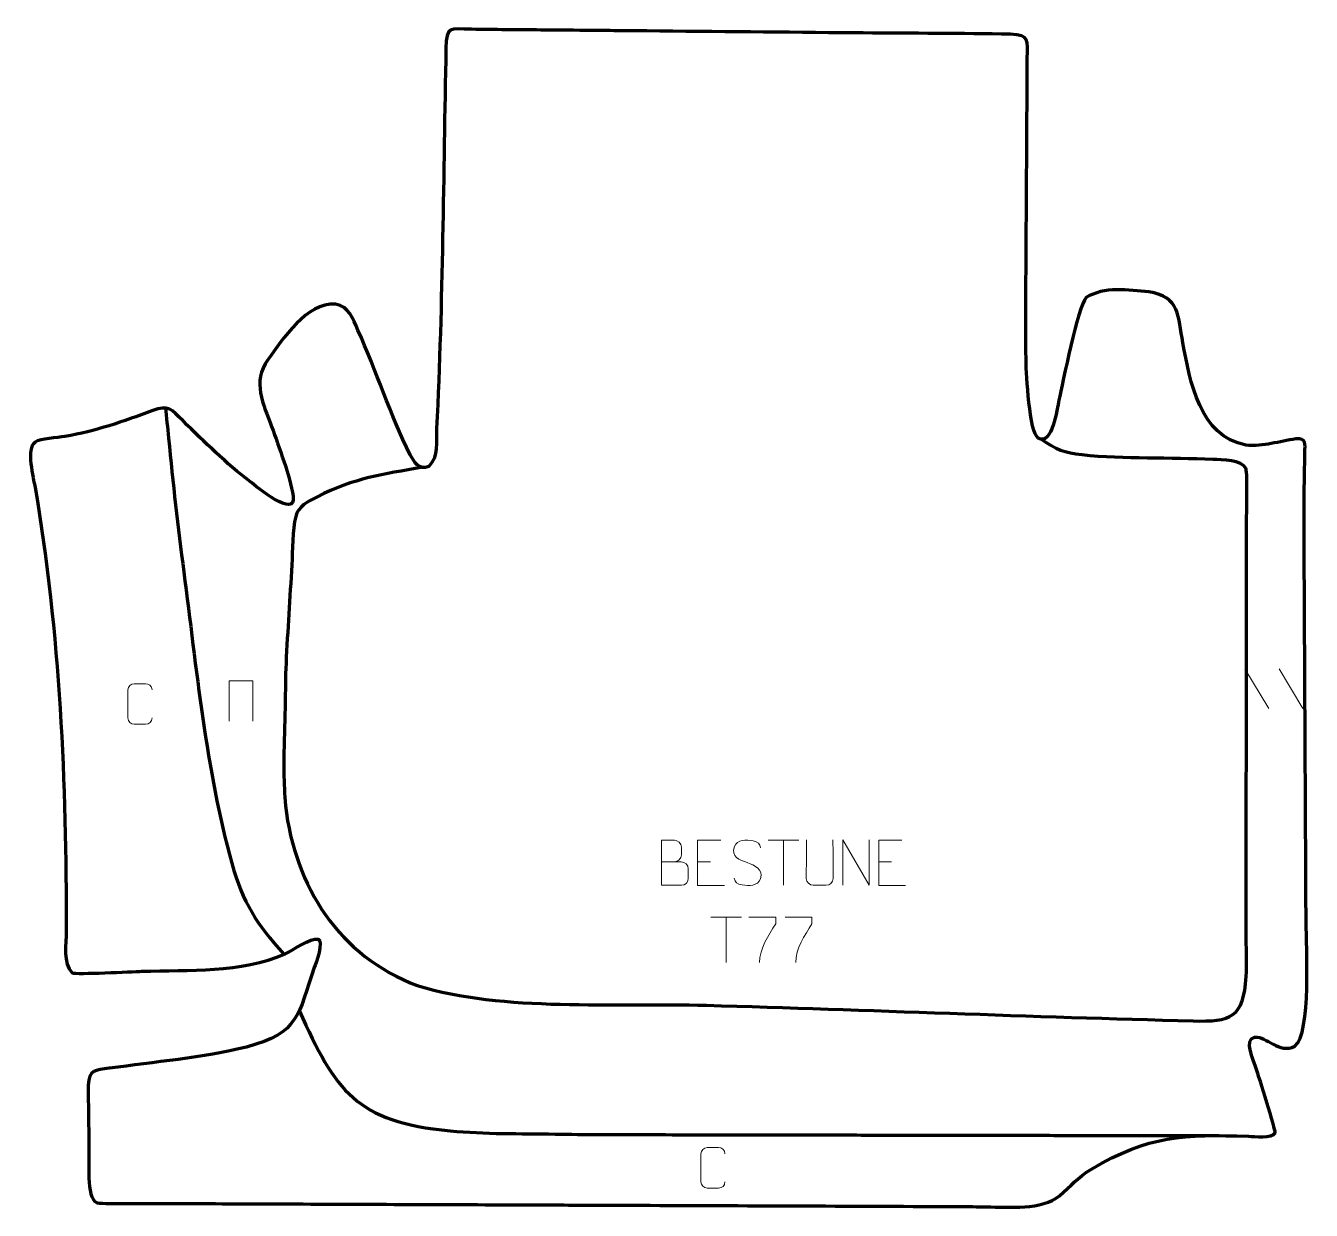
# Model space of a CAD drawing. Header units: millimetres. Extents: x 1272 to 1983, y 51 to 705.
import ezdxf

# ---------------------------------------------------------------- set-up
doc = ezdxf.new("R2010")
doc.units = ezdxf.units.MM
doc.header["$MEASUREMENT"] = 0
doc.layers.add('layer 2', color=7, linetype='Continuous')
doc.layers.add('layer 3', color=7, linetype='Continuous')

msp = doc.modelspace()

# ---------------------------------------------------------------- linework, layer by layer
at = {"layer": 'layer 2', "color": 142, "lineweight": 158}
for points, knots in [([(1349.6476, 494.4887), (1350.2133, 488.8165), (1350.779, 483.1444), (1351.3449, 477.4721), (1351.3449, 477.4721), (1353.822, 452.5702), (1356.4869, 428.4044), (1359.7933, 403.5864), (1359.7933, 403.5864), (1366.73, 350.6801), (1372.0449, 294.0917), (1386.3379, 242.7264), (1386.3379, 242.7264), (1392.514, 220.5309), (1399.7691, 209.363), (1415.1257, 192.4675)], [0, 0, 0, 0, 0.2, 0.2, 0.2, 0.2, 0.4, 0.4, 0.4, 0.4, 0.6, 0.6, 0.6, 0.6, 1, 1, 1, 1]), ([(1491.8533, 461.3133), (1469.0664, 457.2843), (1454.529, 455.5767), (1433.1859, 444.8622), (1433.1859, 444.8622), (1428.5009, 442.5102), (1422.8984, 439.6267), (1421.5953, 434.1184), (1421.5953, 434.1184), (1419.8614, 426.7888), (1419.8819, 415.1836), (1419.4817, 407.366), (1419.4817, 407.366), (1418.3567, 389.2871), (1417.1359, 371.2215), (1416.2566, 353.1278), (1416.2566, 353.1278), (1415.8878, 345.4752), (1415.9307, 337.7691), (1415.7718, 330.1054), (1415.7718, 330.1054), (1415.5026, 317.9223), (1414.9685, 305.067), (1415.0561, 292.9501), (1415.0561, 292.9501), (1415.1005, 286.8031), (1415.5176, 280.5836), (1415.89, 274.4453), (1415.89, 274.4453), (1421.3396, 229.681), (1445.4348, 191.4468), (1488.7776, 175.128), (1488.7776, 175.128), (1536.1873, 160.5734), (1598.505, 165.75), (1648.4523, 164.2781), (1648.4523, 164.2781), (1738.0376, 161.6151), (1827.5915, 157.9647), (1917.1863, 155.6171), (1917.1863, 155.6171), (1937.9618, 155.0671), (1945.3193, 157.3079), (1946.542, 180.2105), (1946.542, 180.2105), (1946.9045, 186.9985), (1946.6653, 193.8557), (1946.6039, 200.653), (1946.6039, 200.653), (1946.6065, 207.0255), (1946.609, 213.398), (1946.6116, 219.7706), (1946.6116, 219.7706), (1946.6216, 244.9421), (1946.6316, 270.1136), (1946.6417, 295.2851), (1946.6417, 295.2851), (1946.6466, 307.7114), (1946.6515, 320.1379), (1946.6565, 332.5643), (1946.6565, 332.5643), (1946.6691, 364.1084), (1946.6816, 395.6523), (1946.6942, 427.1963), (1946.6942, 427.1963), (1946.7145, 432.0871), (1947.423, 457.9669), (1946.4744, 460.362), (1946.4744, 460.362), (1944.438, 465.5044), (1933.0919, 465.3665), (1928.1992, 465.6261), (1928.1992, 465.6261), (1904.4298, 466.6929), (1879.4878, 465.6625), (1855.9792, 468.0803), (1855.9792, 468.0803), (1846.145, 469.0917), (1841.5034, 471.0054), (1833.4669, 476.6923)], [0, 0, 0, 0, 0.04761905, 0.04761905, 0.04761905, 0.04761905, 0.0952381, 0.0952381, 0.0952381, 0.0952381, 0.14285714, 0.14285714, 0.14285714, 0.14285714, 0.19047619, 0.19047619, 0.19047619, 0.19047619, 0.23809524, 0.23809524, 0.23809524, 0.23809524, 0.28571429, 0.28571429, 0.28571429, 0.28571429, 0.33333333, 0.33333333, 0.33333333, 0.33333333, 0.38095238, 0.38095238, 0.38095238, 0.38095238, 0.42857143, 0.42857143, 0.42857143, 0.42857143, 0.47619048, 0.47619048, 0.47619048, 0.47619048, 0.52380952, 0.52380952, 0.52380952, 0.52380952, 0.57142857, 0.57142857, 0.57142857, 0.57142857, 0.61904762, 0.61904762, 0.61904762, 0.61904762, 0.66666667, 0.66666667, 0.66666667, 0.66666667, 0.71428571, 0.71428571, 0.71428571, 0.71428571, 0.76190476, 0.76190476, 0.76190476, 0.76190476, 0.80952381, 0.80952381, 0.80952381, 0.80952381, 0.85714286, 0.85714286, 0.85714286, 0.85714286, 0.9047619, 0.9047619, 0.9047619, 0.9047619, 1, 1, 1, 1]), ([(1423.4293, 161.4094), (1443.8479, 116.6514), (1454.708, 99.9639), (1506.9206, 94.9304), (1506.9206, 94.9304), (1526.1486, 93.0768), (1545.5941, 93.4607), (1564.8933, 93.1707), (1564.8933, 93.1707), (1573.1615, 93.0333), (1581.4241, 92.9013), (1589.6937, 92.8708), (1589.6937, 92.8708), (1595.76, 92.8602), (1601.8263, 92.8497), (1607.8926, 92.8392), (1607.8926, 92.8392), (1627.0492, 92.8059), (1646.206, 92.7727), (1665.3626, 92.7394), (1665.3626, 92.7394), (1677.8145, 92.7179), (1690.2663, 92.6963), (1702.7182, 92.6747), (1702.7182, 92.6747), (1715.4893, 92.6525), (1728.2605, 92.6304), (1741.0316, 92.6082), (1741.0316, 92.6082), (1747.4171, 92.5971), (1753.8027, 92.5861), (1760.1882, 92.575), (1760.1882, 92.575), (1779.3449, 92.5417), (1798.5016, 92.5085), (1817.6583, 92.4753), (1817.6583, 92.4753), (1829.7909, 92.4542), (1841.9234, 92.4331), (1854.0561, 92.4121), (1854.0561, 92.4121), (1860.4416, 92.401), (1866.8272, 92.39), (1873.2127, 92.3789), (1873.2127, 92.3789), (1885.6646, 92.3573), (1898.1164, 92.3357), (1910.5682, 92.314), (1910.5682, 92.314), (1917.2731, 92.3024), (1923.9779, 92.2908), (1930.6828, 92.2792), (1930.6828, 92.2792), (1930.6828, 92.2792), (1931.6406, 92.2775), (1931.6406, 92.2775)], [0, 0, 0, 0, 0.06666667, 0.06666667, 0.06666667, 0.06666667, 0.13333333, 0.13333333, 0.13333333, 0.13333333, 0.2, 0.2, 0.2, 0.2, 0.26666667, 0.26666667, 0.26666667, 0.26666667, 0.33333333, 0.33333333, 0.33333333, 0.33333333, 0.4, 0.4, 0.4, 0.4, 0.46666667, 0.46666667, 0.46666667, 0.46666667, 0.53333333, 0.53333333, 0.53333333, 0.53333333, 0.6, 0.6, 0.6, 0.6, 0.66666667, 0.66666667, 0.66666667, 0.66666667, 0.73333333, 0.73333333, 0.73333333, 0.73333333, 0.8, 0.8, 0.8, 0.8, 0.86666667, 0.86666667, 0.86666667, 0.86666667, 1, 1, 1, 1])]:
    msp.add_open_spline(points, degree=3, knots=knots, dxfattribs=at)
at = {"layer": 'layer 3', "color": 242, "lineweight": 158}
msp.add_open_spline([(1342.2157, 492.49), (1351.8385, 495.9114), (1352.589, 493.3794), (1359.3967, 486.8466), (1359.3967, 486.8466), (1371.7946, 474.8183), (1382.7653, 463.7776), (1396.6202, 453.2477), (1396.6202, 453.2477), (1399.574, 450.9133), (1421.8534, 432.333), (1420.2495, 445.2529), (1420.2495, 445.2529), (1418.3262, 456.9804), (1412.3165, 472.2317), (1408.2926, 483.7564), (1408.2926, 483.7564), (1403.7275, 496.1743), (1397.4041, 508.4978), (1406.2228, 520.6633), (1406.2228, 520.6633), (1414.3443, 532.0654), (1427.5961, 552.214), (1443.6192, 551.3511), (1443.6192, 551.3511), (1451.202, 550.0434), (1453.0731, 543.4364), (1455.9914, 537.0758), (1455.9914, 537.0758), (1466.1381, 514.4165), (1473.8209, 490.363), (1484.8524, 468.2019), (1484.8524, 468.2019), (1486.9062, 464.0762), (1489.808, 459.5088), (1495.1834, 461.7584), (1495.1834, 461.7584), (1500.4896, 466.9095), (1499.0954, 475.7434), (1499.4504, 482.7901), (1499.4504, 482.7901), (1502.8761, 552.932), (1503.1301, 622.5805), (1504.568, 692.714), (1504.568, 692.714), (1504.8216, 705.0887), (1506.5963, 703.3284), (1518.6347, 703.1064), (1518.6347, 703.1064), (1531.4176, 702.8705), (1544.2736, 702.8409), (1557.0651, 702.7223), (1557.0651, 702.7223), (1566.6366, 702.6335), (1576.2081, 702.5446), (1585.7795, 702.4558), (1585.7795, 702.4558), (1590.8843, 702.4085), (1595.9891, 702.361), (1601.0939, 702.3137), (1601.0939, 702.3137), (1639.3797, 701.9584), (1677.6657, 701.6031), (1715.9515, 701.2479), (1715.9515, 701.2479), (1722.3325, 701.1886), (1728.7135, 701.1295), (1735.0945, 701.0703), (1735.0945, 701.0703), (1762.178, 700.8256), (1789.3621, 700.9254), (1816.4293, 700.3777), (1816.4293, 700.3777), (1827.1498, 699.9988), (1825.6672, 697.1888), (1825.6599, 687.214), (1825.6599, 687.214), (1825.6478, 670.6338), (1825.4403, 653.9695), (1825.3835, 637.3715), (1825.3835, 637.3715), (1825.2388, 598.1377), (1824.6628, 558.77), (1824.9664, 519.5521), (1824.9664, 519.5521), (1825.1228, 512.9032), (1826.7831, 480.1811), (1831.7496, 477.3745), (1831.7496, 477.3745), (1839.5434, 472.9703), (1842.0923, 493.6539), (1843.1222, 498.3554), (1843.1222, 498.3554), (1845.1951, 507.798), (1853.6241, 549.9663), (1858.1666, 554.9489), (1858.1666, 554.9489), (1867.8908, 561.3549), (1881.7713, 558.9464), (1892.7938, 558.2257), (1892.7938, 558.2257), (1910.1074, 555.214), (1908.8265, 544.6977), (1911.604, 530.0497), (1911.604, 530.0497), (1915.5191, 508.9175), (1920.8223, 478.0968), (1946.4244, 473.5561), (1946.4244, 473.5561), (1956.1874, 472.4259), (1964.7499, 475.7584), (1974.0394, 476.9251), (1974.0394, 476.9251), (1979.8805, 477.6587), (1979.0627, 474.0252), (1978.9952, 469.338), (1978.9952, 469.338), (1978.8365, 458.3107), (1978.4675, 447.1828), (1978.5041, 436.1742), (1978.5041, 436.1742), (1978.5359, 429.8052), (1978.5678, 423.4362), (1978.5997, 417.0673), (1978.5997, 417.0673), (1978.7909, 378.8534), (1978.982, 340.6396), (1979.1732, 302.4257), (1979.1732, 302.4257), (1979.2337, 290.3247), (1979.2943, 278.2236), (1979.3548, 266.1225), (1979.3548, 266.1225), (1979.385, 260.072), (1979.4154, 254.0215), (1979.4457, 247.971), (1979.4457, 247.971), (1979.4775, 241.602), (1979.5093, 235.233), (1979.5413, 228.864), (1979.5413, 228.864), (1979.5731, 222.4951), (1979.6049, 216.1261), (1979.6368, 209.7571), (1979.6368, 209.7571), (1979.7702, 197.5205), (1982.5155, 148.4634), (1973.4974, 141.7351), (1973.4974, 141.7351), (1964.5519, 137.0292), (1957.9004, 147.4038), (1951.4047, 146.5984), (1951.4047, 146.5984), (1944.9838, 145.8024), (1950.8705, 132.8954), (1952.1027, 129.2751), (1952.1027, 129.2751), (1953.4489, 125.2041), (1963.0881, 95.3237), (1962.4913, 93.8762), (1962.4913, 93.8762), (1961.1483, 90.6188), (1950.7332, 91.8125), (1947.8297, 91.9147), (1947.8297, 91.9147), (1912.5839, 93.1004), (1892.2121, 92.4579), (1861.0661, 73.7325), (1861.0661, 73.7325), (1853.4568, 69.1577), (1849.8818, 64.4572), (1843.4354, 59.1046), (1843.4354, 59.1046), (1833.7444, 51.0579), (1815.2893, 52.8307), (1803.1837, 52.9765), (1803.1837, 52.9765), (1798.118, 53.0375), (1793.0549, 53.1112), (1787.9886, 53.1388), (1787.9886, 53.1388), (1786.7132, 53.1438), (1785.4376, 53.1486), (1784.1621, 53.1535), (1784.1621, 53.1535), (1726.7629, 53.3733), (1669.3638, 53.5932), (1611.9647, 53.813), (1611.9647, 53.813), (1605.9058, 53.8362), (1599.847, 53.8595), (1593.7883, 53.8826), (1593.7883, 53.8826), (1581.0328, 53.9315), (1568.2775, 53.9803), (1555.5222, 54.0292), (1555.5222, 54.0292), (1510.8784, 54.2002), (1466.2346, 54.3711), (1421.5909, 54.5422), (1421.5909, 54.5422), (1415.2132, 54.5666), (1408.8355, 54.5911), (1402.4577, 54.6155), (1402.4577, 54.6155), (1383.3247, 54.6888), (1364.1917, 54.762), (1345.0586, 54.8353), (1345.0586, 54.8353), (1340.7339, 54.8358), (1313.0906, 54.5043), (1311.4974, 55.3032), (1311.4974, 55.3032), (1306.0009, 58.0589), (1307.4571, 78.4659), (1307.4025, 84.9122), (1307.4025, 84.9122), (1307.2997, 96.5881), (1306.9828, 108.3957), (1307.033, 120.0522), (1307.033, 120.0522), (1307.3366, 128.7116), (1310.8928, 128.3604), (1318.6138, 129.4666), (1318.6138, 129.4666), (1343.3703, 132.8891), (1370.3335, 135.2643), (1394.4786, 141.1873), (1394.4786, 141.1873), (1423.9431, 149.1605), (1422.7339, 158.9577), (1431.8763, 185.1343), (1431.8763, 185.1343), (1432.6933, 187.4736), (1437.3068, 199.5643), (1434.0502, 200.7807), (1434.0502, 200.7807), (1429.8131, 201.6371), (1420.032, 194.6958), (1415.8001, 192.6651), (1415.8001, 192.6651), (1390.9356, 181.7969), (1363.1146, 183.8914), (1336.4994, 183.0338), (1336.4994, 183.0338), (1331.4077, 182.8504), (1300.28, 181.1814), (1298.2353, 182.1774), (1298.2353, 182.1774), (1292.7313, 187.2226), (1294.8432, 198.4848), (1294.8666, 205.343), (1294.8666, 205.343), (1294.9804, 286.0803), (1291.4053, 370.4367), (1277.6716, 450.0572), (1277.6716, 450.0572), (1276.7175, 455.3201), (1272.4877, 471.6928), (1277.6226, 475.1154), (1277.6226, 475.1154), (1280.7879, 477.2252), (1289.8634, 477.5255), (1294.1742, 478.2804), (1294.1742, 478.2804), (1311.2835, 481.2768), (1326.0444, 486.4402), (1342.2157, 492.49)], degree=3, knots=[0, 0, 0, 0, 0.01470588, 0.01470588, 0.01470588, 0.01470588, 0.02941176, 0.02941176, 0.02941176, 0.02941176, 0.04411765, 0.04411765, 0.04411765, 0.04411765, 0.05882353, 0.05882353, 0.05882353, 0.05882353, 0.07352941, 0.07352941, 0.07352941, 0.07352941, 0.08823529, 0.08823529, 0.08823529, 0.08823529, 0.10294118, 0.10294118, 0.10294118, 0.10294118, 0.11764706, 0.11764706, 0.11764706, 0.11764706, 0.13235294, 0.13235294, 0.13235294, 0.13235294, 0.14705882, 0.14705882, 0.14705882, 0.14705882, 0.16176471, 0.16176471, 0.16176471, 0.16176471, 0.17647059, 0.17647059, 0.17647059, 0.17647059, 0.19117647, 0.19117647, 0.19117647, 0.19117647, 0.20588235, 0.20588235, 0.20588235, 0.20588235, 0.22058824, 0.22058824, 0.22058824, 0.22058824, 0.23529412, 0.23529412, 0.23529412, 0.23529412, 0.25, 0.25, 0.25, 0.25, 0.26470588, 0.26470588, 0.26470588, 0.26470588, 0.27941176, 0.27941176, 0.27941176, 0.27941176, 0.29411765, 0.29411765, 0.29411765, 0.29411765, 0.30882353, 0.30882353, 0.30882353, 0.30882353, 0.32352941, 0.32352941, 0.32352941, 0.32352941, 0.33823529, 0.33823529, 0.33823529, 0.33823529, 0.35294118, 0.35294118, 0.35294118, 0.35294118, 0.36764706, 0.36764706, 0.36764706, 0.36764706, 0.38235294, 0.38235294, 0.38235294, 0.38235294, 0.39705882, 0.39705882, 0.39705882, 0.39705882, 0.41176471, 0.41176471, 0.41176471, 0.41176471, 0.42647059, 0.42647059, 0.42647059, 0.42647059, 0.44117647, 0.44117647, 0.44117647, 0.44117647, 0.45588235, 0.45588235, 0.45588235, 0.45588235, 0.47058824, 0.47058824, 0.47058824, 0.47058824, 0.48529412, 0.48529412, 0.48529412, 0.48529412, 0.5, 0.5, 0.5, 0.5, 0.51470588, 0.51470588, 0.51470588, 0.51470588, 0.52941176, 0.52941176, 0.52941176, 0.52941176, 0.54411765, 0.54411765, 0.54411765, 0.54411765, 0.55882353, 0.55882353, 0.55882353, 0.55882353, 0.57352941, 0.57352941, 0.57352941, 0.57352941, 0.58823529, 0.58823529, 0.58823529, 0.58823529, 0.60294118, 0.60294118, 0.60294118, 0.60294118, 0.61764706, 0.61764706, 0.61764706, 0.61764706, 0.63235294, 0.63235294, 0.63235294, 0.63235294, 0.64705882, 0.64705882, 0.64705882, 0.64705882, 0.66176471, 0.66176471, 0.66176471, 0.66176471, 0.67647059, 0.67647059, 0.67647059, 0.67647059, 0.69117647, 0.69117647, 0.69117647, 0.69117647, 0.70588235, 0.70588235, 0.70588235, 0.70588235, 0.72058824, 0.72058824, 0.72058824, 0.72058824, 0.73529412, 0.73529412, 0.73529412, 0.73529412, 0.75, 0.75, 0.75, 0.75, 0.76470588, 0.76470588, 0.76470588, 0.76470588, 0.77941176, 0.77941176, 0.77941176, 0.77941176, 0.79411765, 0.79411765, 0.79411765, 0.79411765, 0.80882353, 0.80882353, 0.80882353, 0.80882353, 0.82352941, 0.82352941, 0.82352941, 0.82352941, 0.83823529, 0.83823529, 0.83823529, 0.83823529, 0.85294118, 0.85294118, 0.85294118, 0.85294118, 0.86764706, 0.86764706, 0.86764706, 0.86764706, 0.88235294, 0.88235294, 0.88235294, 0.88235294, 0.89705882, 0.89705882, 0.89705882, 0.89705882, 0.91176471, 0.91176471, 0.91176471, 0.91176471, 0.92647059, 0.92647059, 0.92647059, 0.92647059, 0.94117647, 0.94117647, 0.94117647, 0.94117647, 0.95588235, 0.95588235, 0.95588235, 0.95588235, 0.97058824, 0.97058824, 0.97058824, 0.97058824, 1, 1, 1, 1], dxfattribs=at)
at = {"layer": 'layer 3', "color": 142, "lineweight": 9}
for points in [[(1945.8403, 349.9318), (1945.8403, 349.9318), (1959.0002, 328.0654), (1959.0002, 328.0654)], [(1945.8403, 349.9318), (1945.8403, 349.9318), (1959.0002, 328.0654), (1959.0002, 328.0654)], [(1964.7111, 349.9318), (1964.7111, 349.9318), (1977.8711, 328.0654), (1977.8711, 328.0654)], [(1964.7111, 349.9318), (1964.7111, 349.9318), (1977.8711, 328.0654), (1977.8711, 328.0654)], [(1682.5302, 255.4922), (1682.5302, 255.4922), (1699.5174, 255.4922), (1699.5174, 255.4922)], [(1691.024, 230.5622), (1691.024, 230.5622), (1691.024, 255.5157), (1691.024, 255.5157)], [(1643.5855, 243.4622), (1643.5855, 243.4622), (1650.7536, 243.4622), (1650.7536, 243.4622)], [(1743.5855, 243.4622), (1743.5855, 243.4622), (1750.7536, 243.4622), (1750.7536, 243.4622)], [(1650.8152, 212.8542), (1650.8152, 212.8542), (1667.8024, 212.8542), (1667.8024, 212.8542)], [(1659.309, 187.9242), (1659.309, 187.9242), (1659.309, 212.8777), (1659.309, 212.8777)]]:
    msp.add_open_spline(points, degree=3, dxfattribs=at)
for points, knots in [([(1342.2624, 322.8799), (1342.1372, 320.7989), (1340.635, 319.4737), (1338.7113, 319.464), (1338.7113, 319.464), (1336.6227, 319.4643), (1334.5341, 319.4643), (1332.4458, 319.464), (1332.4458, 319.464), (1330.7216, 319.3696), (1328.9552, 321.0575), (1328.9652, 322.8643), (1328.9652, 322.8643), (1328.9656, 328.0325), (1328.9656, 333.2002), (1328.9652, 338.3676), (1328.9652, 338.3676), (1328.969, 340.2827), (1330.5335, 341.8226), (1332.4614, 341.8105), (1332.4614, 341.8105), (1334.5444, 341.8105), (1336.6279, 341.8105), (1338.7113, 341.8105), (1338.7113, 341.8105), (1340.4548, 341.8423), (1342.2385, 340.5064), (1342.2624, 338.323)], [0, 0, 0, 0, 0.125, 0.125, 0.125, 0.125, 0.25, 0.25, 0.25, 0.25, 0.375, 0.375, 0.375, 0.375, 0.5, 0.5, 0.5, 0.5, 0.625, 0.625, 0.625, 0.625, 0.75, 0.75, 0.75, 0.75, 1, 1, 1, 1]), ([(1384.8481, 321.0283), (1384.8481, 321.0283), (1384.8481, 343.3786), (1384.8481, 343.3786), (1384.8481, 343.3786), (1384.8481, 343.3786), (1397.9664, 343.3786), (1397.9664, 343.3786), (1397.9664, 343.3786), (1397.9664, 343.3786), (1397.9664, 321.0283), (1397.9664, 321.0283)], [0, 0, 0, 0, 0.25, 0.25, 0.25, 0.25, 0.5, 0.5, 0.5, 0.5, 1, 1, 1, 1]), ([(1671.0238, 243.039), (1666.7755, 244.5094), (1661.8674, 246.3052), (1663.8725, 251.8255), (1663.8725, 251.8255), (1665.376, 255.9654), (1670.5896, 255.5769), (1674.1932, 254.9758), (1674.1932, 254.9758), (1677.0538, 254.4986), (1677.9185, 253.2854), (1678.2291, 251.2013)], [0, 0, 0, 0, 0.25, 0.25, 0.25, 0.25, 0.5, 0.5, 0.5, 0.5, 1, 1, 1, 1]), ([(1623.6835, 243.4622), (1627.3221, 243.4626), (1630.9092, 243.4626), (1634.5486, 243.4622), (1634.5486, 243.4622), (1636.524, 243.4449), (1638.4476, 241.7088), (1638.4476, 239.6592), (1638.4476, 239.6592), (1638.4472, 238.5306), (1638.4472, 235.4812), (1638.4476, 234.3523), (1638.4476, 234.3523), (1638.4652, 232.4944), (1636.9231, 230.4805), (1634.6016, 230.4974), (1634.6016, 230.4974), (1630.9618, 230.4978), (1627.3224, 230.4978), (1623.6835, 230.4974), (1623.6835, 230.4974), (1623.6835, 238.8157), (1623.6835, 247.1335), (1623.6835, 255.451), (1623.6835, 255.451), (1626.0572, 255.451), (1628.4313, 255.451), (1630.8055, 255.451), (1630.8055, 255.451), (1632.4863, 255.4686), (1634.5831, 253.5581), (1634.6008, 251.5957), (1634.6008, 251.5957), (1634.6004, 249.5296), (1634.6004, 249.3836), (1634.6008, 247.3171), (1634.6008, 247.3171), (1634.6181, 245.251), (1632.7636, 243.4449), (1630.7536, 243.4622)], [0, 0, 0, 0, 0.09090909, 0.09090909, 0.09090909, 0.09090909, 0.18181818, 0.18181818, 0.18181818, 0.18181818, 0.27272727, 0.27272727, 0.27272727, 0.27272727, 0.36363636, 0.36363636, 0.36363636, 0.36363636, 0.45454545, 0.45454545, 0.45454545, 0.45454545, 0.54545455, 0.54545455, 0.54545455, 0.54545455, 0.63636364, 0.63636364, 0.63636364, 0.63636364, 0.72727273, 0.72727273, 0.72727273, 0.72727273, 0.81818182, 0.81818182, 0.81818182, 0.81818182, 1, 1, 1, 1]), ([(1656.4594, 255.3419), (1656.4594, 255.3419), (1643.5855, 255.3419), (1643.5855, 255.3419), (1643.5855, 255.3419), (1643.5855, 255.3419), (1643.5855, 230.3883), (1643.5855, 230.3883), (1643.5855, 230.3883), (1643.5855, 230.3883), (1658.4513, 230.3883), (1658.4513, 230.3883)], [0, 0, 0, 0, 0.25, 0.25, 0.25, 0.25, 0.5, 0.5, 0.5, 0.5, 1, 1, 1, 1]), ([(1718.351, 255.5199), (1718.3506, 249.9804), (1718.4464, 239.7786), (1718.4468, 234.2382), (1718.4468, 234.2382), (1718.307, 231.9987), (1716.6298, 230.5725), (1714.4821, 230.562), (1714.4821, 230.562), (1712.1502, 230.5624), (1709.8183, 230.5624), (1707.4868, 230.562), (1707.4868, 230.562), (1705.5618, 230.4605), (1703.5897, 232.277), (1703.6009, 234.2215), (1703.6009, 234.2215), (1703.6012, 239.7834), (1703.6966, 249.9588), (1703.6962, 255.5199)], [0, 0, 0, 0, 0.16666667, 0.16666667, 0.16666667, 0.16666667, 0.33333333, 0.33333333, 0.33333333, 0.33333333, 0.5, 0.5, 0.5, 0.5, 0.66666667, 0.66666667, 0.66666667, 0.66666667, 1, 1, 1, 1]), ([(1723.6964, 230.5622), (1723.6964, 230.5622), (1723.6964, 255.5157), (1723.6964, 255.5157), (1723.6964, 255.5157), (1723.6964, 255.5157), (1738.3512, 230.5622), (1738.3512, 230.5622), (1738.3512, 230.5622), (1738.3512, 230.5622), (1738.3512, 255.5157), (1738.3512, 255.5157)], [0, 0, 0, 0, 0.25, 0.25, 0.25, 0.25, 0.5, 0.5, 0.5, 0.5, 1, 1, 1, 1]), ([(1756.4594, 255.3419), (1756.4594, 255.3419), (1743.5855, 255.3419), (1743.5855, 255.3419), (1743.5855, 255.3419), (1743.5855, 255.3419), (1743.5855, 230.3883), (1743.5855, 230.3883), (1743.5855, 230.3883), (1743.5855, 230.3883), (1758.4513, 230.3883), (1758.4513, 230.3883)], [0, 0, 0, 0, 0.25, 0.25, 0.25, 0.25, 0.5, 0.5, 0.5, 0.5, 1, 1, 1, 1]), ([(1671.0238, 243.0389), (1675.0424, 241.3922), (1680.0719, 239.5039), (1678.2379, 234.1436), (1678.2379, 234.1436), (1676.7781, 229.8772), (1671.8673, 230.1339), (1668.1412, 230.6886), (1668.1412, 230.6886), (1665.3912, 231.0984), (1664.1703, 232.3119), (1663.7923, 234.4241)], [0, 0, 0, 0, 0.25, 0.25, 0.25, 0.25, 0.5, 0.5, 0.5, 0.5, 1, 1, 1, 1]), ([(1671.9007, 212.8802), (1671.9007, 212.8802), (1686.7168, 212.8802), (1686.7168, 212.8802), (1686.7168, 212.8802), (1686.7165, 211.6306), (1686.7165, 210.381), (1686.7168, 209.1312), (1686.7168, 209.1312), (1682.7224, 203.1341), (1677.8072, 195.3005), (1677.8072, 187.9217)], [0, 0, 0, 0, 0.25, 0.25, 0.25, 0.25, 0.5, 0.5, 0.5, 0.5, 1, 1, 1, 1]), ([(1691.9007, 212.8802), (1691.9007, 212.8802), (1706.7168, 212.8802), (1706.7168, 212.8802), (1706.7168, 212.8802), (1706.7165, 211.6306), (1706.7165, 210.381), (1706.7168, 209.1312), (1706.7168, 209.1312), (1702.7224, 203.1341), (1697.8072, 195.3005), (1697.8072, 187.9217)], [0, 0, 0, 0, 0.25, 0.25, 0.25, 0.25, 0.5, 0.5, 0.5, 0.5, 1, 1, 1, 1]), ([(1658.7041, 66.7629), (1658.5789, 64.6819), (1657.0767, 63.3567), (1655.153, 63.347), (1655.153, 63.347), (1653.0644, 63.3473), (1650.9758, 63.3473), (1648.8875, 63.347), (1648.8875, 63.347), (1647.1633, 63.2526), (1645.3969, 64.9405), (1645.4069, 66.7473), (1645.4069, 66.7473), (1645.4073, 71.9155), (1645.4073, 77.0832), (1645.4069, 82.2506), (1645.4069, 82.2506), (1645.4107, 84.1657), (1646.9752, 85.7056), (1648.9031, 85.6935), (1648.9031, 85.6935), (1650.9861, 85.6935), (1653.0696, 85.6935), (1655.153, 85.6935), (1655.153, 85.6935), (1656.8965, 85.7253), (1658.6802, 84.3894), (1658.7041, 82.206)], [0, 0, 0, 0, 0.125, 0.125, 0.125, 0.125, 0.25, 0.25, 0.25, 0.25, 0.375, 0.375, 0.375, 0.375, 0.5, 0.5, 0.5, 0.5, 0.625, 0.625, 0.625, 0.625, 0.75, 0.75, 0.75, 0.75, 1, 1, 1, 1])]:
    msp.add_open_spline(points, degree=3, knots=knots, dxfattribs=at)

doc.saveas('drawing.dxf')
